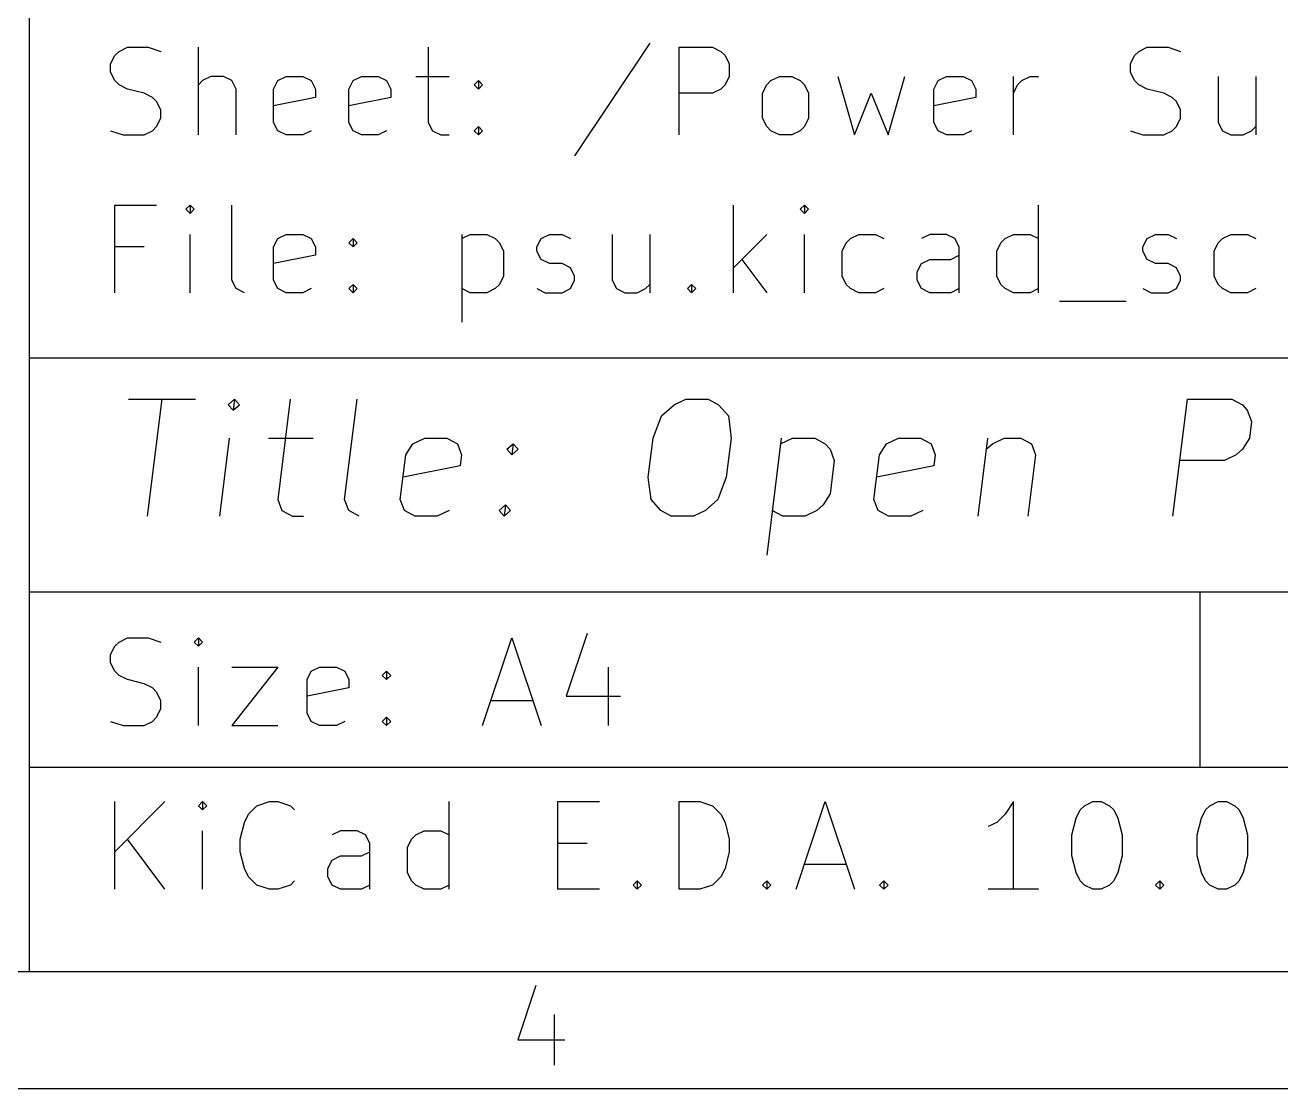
# Model space of a CAD drawing. Header units: millimetres. Extents: x 10 to 287, y -200 to -10.
# Drawn here: x 176.92 to 198.39, y -200.01 to -181.81 of the extents above; entities that cross this region are included whole.
import ezdxf

# ---------------------------------------------------------------- set-up
doc = ezdxf.new("R2010")
doc.units = ezdxf.units.MM
doc.layers.add('RED', color=14, linetype='CONTINUOUS')

msp = doc.modelspace()

# ---------------------------------------------------------------- linework, layer by layer
at = {"layer": 'RED', "linetype": 'CONTINUOUS'}
for p, q in [((177.0022, -198.0072), (177.0022, -166.0072)), ((178.5293, -182.2647), (178.6722, -182.1933)), ((178.6722, -182.1933), (179.0293, -182.1933)), ((179.0293, -182.1933), (179.2436, -182.2647)), ((179.8865, -183.6933), (179.8865, -182.1933)), ((183.815, -182.1933), (183.815, -183.479)), ((187.6007, -182.1219), (186.315, -184.0504)), ((188.1007, -183.6933), (188.1007, -182.1933)), ((188.1007, -182.1933), (188.6721, -182.1933)), ((188.6721, -182.1933), (188.815, -182.2647)), ((195.9578, -182.2647), (196.1007, -182.1933)), ((196.1007, -182.1933), (196.4578, -182.1933)), ((196.4578, -182.1933), (196.6721, -182.2647)), ((178.3865, -182.479), (178.4579, -182.3361)), ((178.4579, -182.3361), (178.5293, -182.2647)), ((188.815, -182.2647), (188.8864, -182.3361)), ((188.8864, -182.3361), (188.9578, -182.479)), ((195.815, -182.479), (195.8864, -182.3361)), ((195.8864, -182.3361), (195.9578, -182.2647)), ((178.3865, -182.6219), (178.3865, -182.479)), ((178.4579, -182.7647), (178.3865, -182.6219)), ((188.9578, -182.479), (188.9578, -182.6933)), ((195.815, -182.6219), (195.815, -182.479)), ((195.8864, -182.7647), (195.815, -182.6219)), ((178.5293, -182.8361), (178.4579, -182.7647)), ((178.6722, -182.9076), (178.5293, -182.8361)), ((179.9579, -182.7647), (179.8865, -182.8361)), ((180.1008, -182.6933), (179.9579, -182.7647)), ((180.3151, -182.6933), (180.1008, -182.6933)), ((180.4579, -182.7647), (180.3151, -182.6933)), ((180.5294, -182.9076), (180.4579, -182.7647)), ((181.1722, -182.9076), (181.2436, -182.7647)), ((181.2436, -182.7647), (181.3865, -182.6933)), ((181.3865, -182.6933), (181.6722, -182.6933)), ((181.6722, -182.6933), (181.815, -182.7647)), ((181.815, -182.7647), (181.8865, -182.9076)), ((182.4579, -182.9076), (182.5293, -182.7647)), ((182.5293, -182.7647), (182.6722, -182.6933)), ((182.6722, -182.6933), (182.9579, -182.6933)), ((182.9579, -182.6933), (183.1007, -182.7647)), ((183.1007, -182.7647), (183.1722, -182.9076)), ((183.6007, -182.6933), (184.1721, -182.6933)), ((184.6007, -182.8361), (184.6721, -182.7647)), ((184.6721, -182.9076), (184.6007, -182.8361)), ((184.6721, -182.7647), (184.7435, -182.8361)), ((184.6721, -182.7647), (184.6721, -182.9076)), ((184.7435, -182.8361), (184.6721, -182.9076)), ((188.8864, -182.8361), (188.815, -182.9076)), ((188.9578, -182.6933), (188.8864, -182.8361)), ((189.5293, -182.979), (189.6007, -182.8361)), ((189.6007, -182.8361), (189.6721, -182.7647)), ((189.6721, -182.7647), (189.815, -182.6933)), ((189.815, -182.6933), (190.0293, -182.6933)), ((190.0293, -182.6933), (190.1721, -182.7647)), ((190.1721, -182.7647), (190.2436, -182.8361)), ((190.2436, -182.8361), (190.315, -182.979)), ((190.8149, -182.6933), (191.1007, -183.6933)), ((191.6721, -183.6933), (191.9578, -182.6933)), ((192.4578, -182.9076), (192.5292, -182.7647)), ((192.5292, -182.7647), (192.6721, -182.6933)), ((192.6721, -182.6933), (192.9578, -182.6933)), ((192.9578, -182.6933), (193.1006, -182.7647)), ((193.1006, -182.7647), (193.1721, -182.9076)), ((193.8149, -183.6933), (193.8149, -182.6933)), ((193.8149, -182.979), (193.8863, -182.8361)), ((193.8863, -182.8361), (193.9578, -182.7647)), ((193.9578, -182.7647), (194.1006, -182.6933)), ((194.1006, -182.6933), (194.2435, -182.6933)), ((195.9578, -182.8361), (195.8864, -182.7647)), ((196.1007, -182.9076), (195.9578, -182.8361)), ((197.315, -182.6933), (197.315, -183.479)), ((197.9579, -182.6933), (197.9579, -183.6933)), ((178.9579, -182.979), (178.6722, -182.9076)), ((179.1008, -183.0504), (178.9579, -182.979)), ((179.1722, -183.1219), (179.1008, -183.0504)), ((180.5294, -183.6933), (180.5294, -182.9076)), ((181.1722, -183.479), (181.1722, -182.9076)), ((181.8865, -183.0504), (181.1722, -183.1933)), ((181.8865, -182.9076), (181.8865, -183.0504)), ((182.4579, -183.479), (182.4579, -182.9076)), ((183.1722, -183.0504), (182.4579, -183.1933)), ((183.1722, -182.9076), (183.1722, -183.0504)), ((188.6721, -182.979), (188.1007, -182.979)), ((188.815, -182.9076), (188.6721, -182.979)), ((189.5293, -183.4076), (189.5293, -182.979)), ((190.315, -182.979), (190.315, -183.4076)), ((191.1007, -183.6933), (191.3864, -182.979)), ((191.3864, -182.979), (191.6721, -183.6933)), ((192.4578, -183.479), (192.4578, -182.9076)), ((193.1721, -183.0504), (192.4578, -183.1933)), ((193.1721, -182.9076), (193.1721, -183.0504)), ((196.3864, -182.979), (196.1007, -182.9076)), ((196.5293, -183.0504), (196.3864, -182.979)), ((196.6007, -183.1219), (196.5293, -183.0504)), ((179.2436, -183.2647), (179.1722, -183.1219)), ((179.2436, -183.4076), (179.2436, -183.2647)), ((196.6721, -183.2647), (196.6007, -183.1219)), ((196.6721, -183.4076), (196.6721, -183.2647)), ((179.1722, -183.5504), (179.2436, -183.4076)), ((181.2436, -183.6219), (181.1722, -183.479)), ((182.5293, -183.6219), (182.4579, -183.479)), ((183.815, -183.479), (183.8864, -183.6219)), ((189.6007, -183.5504), (189.5293, -183.4076)), ((190.315, -183.4076), (190.2436, -183.5504)), ((192.5292, -183.6219), (192.4578, -183.479)), ((196.6007, -183.5504), (196.6721, -183.4076)), ((197.315, -183.479), (197.3864, -183.6219)), ((178.3865, -183.6219), (178.6008, -183.6933)), ((178.6008, -183.6933), (178.9579, -183.6933)), ((178.9579, -183.6933), (179.1008, -183.6219)), ((179.1008, -183.6219), (179.1722, -183.5504)), ((181.3865, -183.6933), (181.2436, -183.6219)), ((181.6722, -183.6933), (181.3865, -183.6933)), ((181.815, -183.6219), (181.6722, -183.6933)), ((182.6722, -183.6933), (182.5293, -183.6219)), ((182.9579, -183.6933), (182.6722, -183.6933)), ((183.1007, -183.6219), (182.9579, -183.6933)), ((183.8864, -183.6219), (184.0293, -183.6933)), ((184.0293, -183.6933), (184.1721, -183.6933)), ((184.6007, -183.6219), (184.6721, -183.5504)), ((184.6721, -183.6933), (184.6007, -183.6219)), ((184.6721, -183.5504), (184.7435, -183.6219)), ((184.6721, -183.5504), (184.6721, -183.6933)), ((184.7435, -183.6219), (184.6721, -183.6933)), ((189.6721, -183.6219), (189.6007, -183.5504)), ((189.815, -183.6933), (189.6721, -183.6219)), ((190.0293, -183.6933), (189.815, -183.6933)), ((190.1721, -183.6219), (190.0293, -183.6933)), ((190.2436, -183.5504), (190.1721, -183.6219)), ((192.6721, -183.6933), (192.5292, -183.6219)), ((192.9578, -183.6933), (192.6721, -183.6933)), ((193.1006, -183.6219), (192.9578, -183.6933)), ((195.815, -183.6219), (196.0293, -183.6933)), ((196.0293, -183.6933), (196.3864, -183.6933)), ((196.3864, -183.6933), (196.5293, -183.6219)), ((196.5293, -183.6219), (196.6007, -183.5504)), ((197.3864, -183.6219), (197.5293, -183.6933)), ((197.5293, -183.6933), (197.7436, -183.6933)), ((197.7436, -183.6933), (197.8864, -183.6219)), ((197.8864, -183.6219), (197.9579, -183.5504)), ((178.4579, -186.3933), (178.4579, -184.8933)), ((178.4579, -184.8933), (179.1722, -184.8933)), ((179.7436, -184.8933), (179.6722, -184.9647)), ((179.6722, -184.9647), (179.7436, -185.0361)), ((179.815, -184.9647), (179.7436, -184.8933)), ((179.7436, -184.8933), (179.7436, -185.0361)), ((179.7436, -185.0361), (179.815, -184.9647)), ((180.4579, -186.179), (180.4579, -184.8933)), ((189.0293, -186.3933), (189.0293, -184.8933)), ((190.2436, -184.8933), (190.1722, -184.9647)), ((190.1722, -184.9647), (190.2436, -185.0361)), ((190.315, -184.9647), (190.2436, -184.8933)), ((190.2436, -184.8933), (190.2436, -185.0361)), ((190.2436, -185.0361), (190.315, -184.9647)), ((194.2436, -186.3933), (194.2436, -184.8933)), ((179.7436, -186.3933), (179.7436, -185.3933)), ((181.2436, -185.4647), (181.3865, -185.3933)), ((181.3865, -185.3933), (181.6722, -185.3933)), ((181.6722, -185.3933), (181.815, -185.4647)), ((184.3865, -185.3933), (184.3865, -186.8933)), ((184.3865, -185.4647), (184.5294, -185.3933)), ((184.5294, -185.3933), (184.8151, -185.3933)), ((184.8151, -185.3933), (184.9579, -185.4647)), ((185.7436, -185.4647), (185.8865, -185.3933)), ((185.8865, -185.3933), (186.1007, -185.3933)), ((186.1007, -185.3933), (186.2436, -185.4647)), ((186.9579, -185.3933), (186.9579, -186.179)), ((187.6008, -185.3933), (187.6008, -186.3933)), ((189.6007, -185.3933), (189.0293, -185.9647)), ((190.2436, -186.3933), (190.2436, -185.3933)), ((191.0293, -185.4647), (191.1722, -185.3933)), ((191.1722, -185.3933), (191.4579, -185.3933)), ((191.4579, -185.3933), (191.6008, -185.4647)), ((192.3865, -185.3933), (192.2436, -185.4647)), ((192.6722, -185.3933), (192.3865, -185.3933)), ((192.815, -185.4647), (192.6722, -185.3933)), ((193.6721, -185.4647), (193.815, -185.3933)), ((193.815, -185.3933), (194.1007, -185.3933)), ((194.1007, -185.3933), (194.2436, -185.4647)), ((196.1007, -185.4647), (196.2436, -185.3933)), ((196.2436, -185.3933), (196.4578, -185.3933)), ((196.4578, -185.3933), (196.6007, -185.4647)), ((197.3864, -185.4647), (197.5293, -185.3933)), ((197.5293, -185.3933), (197.815, -185.3933)), ((197.815, -185.3933), (197.9579, -185.4647)), ((178.9579, -185.6076), (178.4579, -185.6076)), ((181.1722, -185.6076), (181.2436, -185.4647)), ((181.1722, -186.179), (181.1722, -185.6076)), ((181.815, -185.4647), (181.8865, -185.6076)), ((181.8865, -185.6076), (181.8865, -185.7504)), ((182.4579, -185.5361), (182.5293, -185.4647)), ((182.5293, -185.6076), (182.4579, -185.5361)), ((182.5293, -185.4647), (182.6007, -185.5361)), ((182.5293, -185.4647), (182.5293, -185.6076)), ((182.6007, -185.5361), (182.5293, -185.6076)), ((184.9579, -185.4647), (185.0294, -185.5361)), ((185.0294, -185.5361), (185.1008, -185.679)), ((185.6722, -185.6076), (185.7436, -185.4647)), ((185.6722, -185.679), (185.6722, -185.6076)), ((190.8865, -185.679), (190.9579, -185.5361)), ((190.9579, -185.5361), (191.0293, -185.4647)), ((192.8865, -185.6076), (192.815, -185.4647)), ((192.8865, -186.3933), (192.8865, -185.6076)), ((193.5293, -185.679), (193.6007, -185.5361)), ((193.6007, -185.5361), (193.6721, -185.4647)), ((196.0293, -185.6076), (196.1007, -185.4647)), ((196.0293, -185.679), (196.0293, -185.6076)), ((197.2436, -185.679), (197.315, -185.5361)), ((197.315, -185.5361), (197.3864, -185.4647)), ((181.8865, -185.7504), (181.1722, -185.8933)), ((185.1008, -185.679), (185.1008, -186.1076)), ((185.7436, -185.8219), (185.6722, -185.679)), ((185.8865, -185.8933), (185.7436, -185.8219)), ((189.1722, -185.8219), (189.6007, -186.3933)), ((190.8865, -186.1076), (190.8865, -185.679)), ((192.2436, -185.8933), (192.3865, -185.8219)), ((192.3865, -185.8219), (192.7436, -185.8219)), ((192.7436, -185.8219), (192.8865, -185.7504)), ((193.5293, -186.1076), (193.5293, -185.679)), ((196.1007, -185.8219), (196.0293, -185.679)), ((196.2436, -185.8933), (196.1007, -185.8219)), ((197.2436, -186.1076), (197.2436, -185.679)), ((186.1007, -185.8933), (185.8865, -185.8933)), ((186.2436, -185.9647), (186.1007, -185.8933)), ((186.315, -186.1076), (186.2436, -185.9647)), ((192.1722, -186.0361), (192.2436, -185.8933)), ((192.1722, -186.179), (192.1722, -186.0361)), ((196.4578, -185.8933), (196.2436, -185.8933)), ((196.6007, -185.9647), (196.4578, -185.8933)), ((196.6721, -186.1076), (196.6007, -185.9647)), ((180.5293, -186.3219), (180.4579, -186.179)), ((181.2436, -186.3219), (181.1722, -186.179)), ((182.4579, -186.3219), (182.5293, -186.2504)), ((182.5293, -186.2504), (182.6007, -186.3219)), ((182.5293, -186.2504), (182.5293, -186.3933)), ((185.0294, -186.2504), (184.9579, -186.3219)), ((185.1008, -186.1076), (185.0294, -186.2504)), ((186.2436, -186.3219), (186.315, -186.179)), ((186.315, -186.179), (186.315, -186.1076)), ((186.9579, -186.179), (187.0293, -186.3219)), ((187.5293, -186.3219), (187.6008, -186.2504)), ((188.2436, -186.3219), (188.315, -186.2504)), ((188.315, -186.2504), (188.3864, -186.3219)), ((188.315, -186.2504), (188.315, -186.3933)), ((190.9579, -186.2504), (190.8865, -186.1076)), ((191.0293, -186.3219), (190.9579, -186.2504)), ((192.2436, -186.3219), (192.1722, -186.179)), ((193.6007, -186.2504), (193.5293, -186.1076)), ((193.6721, -186.3219), (193.6007, -186.2504)), ((196.6007, -186.3219), (196.6721, -186.179)), ((196.6721, -186.179), (196.6721, -186.1076)), ((197.315, -186.2504), (197.2436, -186.1076)), ((197.3864, -186.3219), (197.315, -186.2504)), ((180.6722, -186.3933), (180.5293, -186.3219)), ((181.3865, -186.3933), (181.2436, -186.3219)), ((181.6722, -186.3933), (181.3865, -186.3933)), ((181.815, -186.3219), (181.6722, -186.3933)), ((182.5293, -186.3933), (182.4579, -186.3219)), ((182.6007, -186.3219), (182.5293, -186.3933)), ((184.5294, -186.3933), (184.3865, -186.3219)), ((184.8151, -186.3933), (184.5294, -186.3933)), ((184.9579, -186.3219), (184.8151, -186.3933)), ((185.6722, -186.3219), (185.815, -186.3933)), ((185.815, -186.3933), (186.1007, -186.3933)), ((186.1007, -186.3933), (186.2436, -186.3219)), ((187.0293, -186.3219), (187.1722, -186.3933)), ((187.1722, -186.3933), (187.3865, -186.3933)), ((187.3865, -186.3933), (187.5293, -186.3219)), ((188.315, -186.3933), (188.2436, -186.3219)), ((188.3864, -186.3219), (188.315, -186.3933)), ((191.1722, -186.3933), (191.0293, -186.3219)), ((191.4579, -186.3933), (191.1722, -186.3933)), ((191.6008, -186.3219), (191.4579, -186.3933)), ((192.3865, -186.3933), (192.2436, -186.3219)), ((192.7436, -186.3933), (192.3865, -186.3933)), ((192.8865, -186.3219), (192.7436, -186.3933)), ((193.815, -186.3933), (193.6721, -186.3219)), ((194.1007, -186.3933), (193.815, -186.3933)), ((194.2436, -186.3219), (194.1007, -186.3933)), ((196.0293, -186.3219), (196.1721, -186.3933)), ((196.1721, -186.3933), (196.4578, -186.3933)), ((196.4578, -186.3933), (196.6007, -186.3219)), ((197.5293, -186.3933), (197.3864, -186.3219)), ((197.815, -186.3933), (197.5293, -186.3933)), ((197.9579, -186.3219), (197.815, -186.3933)), ((194.6007, -186.5361), (195.7435, -186.5361)), ((177.0022, -187.5072), (285.0022, -187.5072)), ((178.6938, -188.2116), (179.8367, -188.2116)), ((179.0153, -190.2116), (179.2653, -188.2116)), ((180.5033, -188.2116), (180.3962, -188.3068)), ((180.5033, -188.2116), (180.4795, -188.4021)), ((180.5867, -188.3068), (180.5033, -188.2116)), ((181.4557, -188.2116), (181.2415, -189.9259)), ((182.3844, -189.9259), (182.5986, -188.2116)), ((188.0153, -188.3068), (188.2177, -188.2116)), ((188.2177, -188.2116), (188.5986, -188.2116)), ((188.5986, -188.2116), (188.7772, -188.3068)), ((196.539, -190.2116), (196.789, -188.2116)), ((196.789, -188.2116), (197.5509, -188.2116)), ((197.5509, -188.2116), (197.7295, -188.3068)), ((180.3962, -188.3068), (180.4795, -188.4021)), ((180.4795, -188.4021), (180.5867, -188.3068)), ((187.801, -188.4973), (188.0153, -188.3068)), ((188.7772, -188.3068), (188.9439, -188.4973)), ((197.7295, -188.3068), (197.8128, -188.4021)), ((197.8128, -188.4021), (197.8843, -188.5925)), ((187.6582, -188.8783), (187.801, -188.4973)), ((188.9439, -188.4973), (188.9915, -188.8783)), ((197.8843, -188.5925), (197.8486, -188.8783)), ((180.2533, -190.2116), (180.42, -188.8783)), ((181.0867, -188.8783), (181.8486, -188.8783)), ((183.432, -189.164), (183.551, -188.9735)), ((183.551, -188.9735), (183.7534, -188.8783)), ((183.7534, -188.8783), (184.1343, -188.8783)), ((184.1343, -188.8783), (184.3129, -188.9735)), ((184.3129, -188.9735), (184.3843, -189.164)), ((185.1582, -189.0687), (185.2653, -188.9735)), ((185.2415, -189.164), (185.1582, -189.0687)), ((185.2653, -188.9735), (185.2415, -189.164)), ((185.3486, -189.0687), (185.2415, -189.164)), ((185.2653, -188.9735), (185.3486, -189.0687)), ((187.5748, -189.5449), (187.6582, -188.8783)), ((188.9915, -188.8783), (188.9082, -189.5449)), ((189.8486, -188.8783), (189.5986, -190.8783)), ((189.8367, -188.9735), (190.0391, -188.8783)), ((190.0391, -188.8783), (190.42, -188.8783)), ((190.42, -188.8783), (190.5986, -188.9735)), ((190.5986, -188.9735), (190.6819, -189.0687)), ((190.6819, -189.0687), (190.7534, -189.2592)), ((191.5272, -189.164), (191.6462, -188.9735)), ((191.6462, -188.9735), (191.8486, -188.8783)), ((191.8486, -188.8783), (192.2295, -188.8783)), ((192.2295, -188.8783), (192.4081, -188.9735)), ((192.4081, -188.9735), (192.4795, -189.164)), ((193.3724, -188.8783), (193.2057, -190.2116)), ((193.3486, -189.0687), (193.4557, -188.9735)), ((193.4557, -188.9735), (193.6581, -188.8783)), ((193.6581, -188.8783), (193.9438, -188.8783)), ((193.9438, -188.8783), (194.1224, -188.9735)), ((194.1224, -188.9735), (194.1938, -189.164)), ((197.7295, -189.0687), (197.6224, -189.164)), ((197.8486, -188.8783), (197.7295, -189.0687)), ((183.3367, -189.9259), (183.432, -189.164)), ((184.3843, -189.164), (184.3605, -189.3544)), ((190.7534, -189.2592), (190.6819, -189.8306)), ((191.4319, -189.9259), (191.5272, -189.164)), ((192.4795, -189.164), (192.4557, -189.3544)), ((194.1938, -189.164), (194.0629, -190.2116)), ((197.42, -189.2592), (196.6581, -189.2592)), ((197.6224, -189.164), (197.42, -189.2592)), ((184.3605, -189.3544), (183.3843, -189.5449)), ((192.4557, -189.3544), (191.4795, -189.5449)), ((187.6225, -189.9259), (187.5748, -189.5449)), ((188.9082, -189.5449), (188.7653, -189.9259)), ((181.2415, -189.9259), (181.3129, -190.1164)), ((182.4558, -190.1164), (182.3844, -189.9259)), ((183.4081, -190.1164), (183.3367, -189.9259)), ((187.7891, -190.1164), (187.6225, -189.9259)), ((188.7653, -189.9259), (188.551, -190.1164)), ((190.6819, -189.8306), (190.5629, -190.0211)), ((191.5033, -190.1164), (191.4319, -189.9259)), ((181.3129, -190.1164), (181.4915, -190.2116)), ((182.6344, -190.2116), (182.4558, -190.1164)), ((183.5867, -190.2116), (183.4081, -190.1164)), ((184.17, -190.1164), (183.9677, -190.2116)), ((185.0272, -190.1164), (185.1343, -190.0211)), ((185.1105, -190.2116), (185.0272, -190.1164)), ((185.1343, -190.0211), (185.1105, -190.2116)), ((185.2177, -190.1164), (185.1105, -190.2116)), ((185.1343, -190.0211), (185.2177, -190.1164)), ((187.9677, -190.2116), (187.7891, -190.1164)), ((188.551, -190.1164), (188.3486, -190.2116)), ((189.8724, -190.2116), (189.6938, -190.1164)), ((190.4557, -190.1164), (190.2534, -190.2116)), ((190.5629, -190.0211), (190.4557, -190.1164)), ((191.6819, -190.2116), (191.5033, -190.1164)), ((192.2652, -190.1164), (192.0629, -190.2116)), ((181.4915, -190.2116), (181.6819, -190.2116)), ((183.9677, -190.2116), (183.5867, -190.2116)), ((188.3486, -190.2116), (187.9677, -190.2116)), ((190.2534, -190.2116), (189.8724, -190.2116)), ((192.0629, -190.2116), (191.6819, -190.2116)), ((177.0022, -191.5072), (285.0022, -191.5072)), ((197.0022, -191.5072), (197.0022, -194.5072)), ((178.5293, -192.3647), (178.6722, -192.2933)), ((178.6722, -192.2933), (179.0293, -192.2933)), ((179.0293, -192.2933), (179.2436, -192.3647)), ((179.8865, -192.2933), (179.8151, -192.3647)), ((179.9579, -192.3647), (179.8865, -192.2933)), ((179.8865, -192.2933), (179.8865, -192.4361)), ((184.7437, -193.7933), (185.2437, -192.2933)), ((185.2437, -192.2933), (185.7437, -193.7933)), ((186.5294, -192.2219), (186.1723, -193.2933)), ((178.3865, -192.579), (178.4579, -192.4361)), ((178.4579, -192.4361), (178.5293, -192.3647)), ((179.8151, -192.3647), (179.8865, -192.4361)), ((179.8865, -192.4361), (179.9579, -192.3647)), ((178.3865, -192.7219), (178.3865, -192.579)), ((178.4579, -192.8647), (178.3865, -192.7219)), ((178.5293, -192.9361), (178.4579, -192.8647)), ((178.6722, -193.0076), (178.5293, -192.9361)), ((179.8865, -193.7933), (179.8865, -192.7933)), ((180.4579, -192.7933), (181.2437, -192.7933)), ((181.2437, -192.7933), (180.4579, -193.7933)), ((181.7437, -193.0076), (181.8151, -192.8647)), ((181.8151, -192.8647), (181.958, -192.7933)), ((181.958, -192.7933), (182.2437, -192.7933)), ((182.2437, -192.7933), (182.3865, -192.8647)), ((182.3865, -192.8647), (182.458, -193.0076)), ((183.0294, -192.9361), (183.1008, -192.8647)), ((183.1008, -193.0076), (183.0294, -192.9361)), ((183.1008, -192.8647), (183.1722, -192.9361)), ((183.1008, -192.8647), (183.1008, -193.0076)), ((183.1722, -192.9361), (183.1008, -193.0076)), ((186.8866, -192.7933), (186.8866, -193.7933)), ((178.9579, -193.079), (178.6722, -193.0076)), ((179.1008, -193.1504), (178.9579, -193.079)), ((179.1722, -193.2219), (179.1008, -193.1504)), ((181.7437, -193.579), (181.7437, -193.0076)), ((182.458, -193.1504), (181.7437, -193.2933)), ((182.458, -193.0076), (182.458, -193.1504)), ((179.2436, -193.3647), (179.1722, -193.2219)), ((179.2436, -193.5076), (179.2436, -193.3647)), ((184.8866, -193.3647), (185.6009, -193.3647)), ((186.1723, -193.2933), (187.1008, -193.2933)), ((179.1722, -193.6504), (179.2436, -193.5076)), ((181.8151, -193.7219), (181.7437, -193.579)), ((178.3865, -193.7219), (178.6008, -193.7933)), ((178.6008, -193.7933), (178.9579, -193.7933)), ((178.9579, -193.7933), (179.1008, -193.7219)), ((179.1008, -193.7219), (179.1722, -193.6504)), ((180.4579, -193.7933), (181.2437, -193.7933)), ((181.958, -193.7933), (181.8151, -193.7219)), ((182.2437, -193.7933), (181.958, -193.7933)), ((182.3865, -193.7219), (182.2437, -193.7933)), ((183.0294, -193.7219), (183.1008, -193.6504)), ((183.1008, -193.7933), (183.0294, -193.7219)), ((183.1008, -193.6504), (183.1722, -193.7219)), ((183.1008, -193.6504), (183.1008, -193.7933)), ((183.1722, -193.7219), (183.1008, -193.7933)), ((177.0022, -194.5072), (285.0022, -194.5072)), ((178.4579, -196.5933), (178.4579, -195.0933)), ((179.315, -195.0933), (178.4579, -195.9504)), ((179.9579, -195.0933), (179.8865, -195.1647)), ((179.8865, -195.1647), (179.9579, -195.2361)), ((180.0293, -195.1647), (179.9579, -195.0933)), ((179.9579, -195.0933), (179.9579, -195.2361)), ((179.9579, -195.2361), (180.0293, -195.1647)), ((180.7436, -195.3076), (180.8865, -195.1647)), ((180.8865, -195.1647), (181.1008, -195.0933)), ((181.1008, -195.0933), (181.2436, -195.0933)), ((181.2436, -195.0933), (181.4579, -195.1647)), ((181.4579, -195.1647), (181.5293, -195.2361)), ((184.1722, -196.5933), (184.1722, -195.0933)), ((186.0293, -196.5933), (186.0293, -195.0933)), ((186.0293, -195.0933), (186.7436, -195.0933)), ((188.1007, -196.5933), (188.1007, -195.0933)), ((188.1007, -195.0933), (188.4578, -195.0933)), ((188.4578, -195.0933), (188.6721, -195.1647)), ((188.6721, -195.1647), (188.815, -195.3076)), ((190.1007, -196.5933), (190.6007, -195.0933)), ((190.6007, -195.0933), (191.1007, -196.5933)), ((193.815, -195.0933), (193.6722, -195.3076)), ((193.815, -196.5933), (193.815, -195.0933)), ((194.8865, -195.379), (194.9579, -195.2361)), ((194.9579, -195.2361), (195.0294, -195.1647)), ((195.0294, -195.1647), (195.1722, -195.0933)), ((195.1722, -195.0933), (195.3151, -195.0933)), ((195.3151, -195.0933), (195.4579, -195.1647)), ((195.4579, -195.1647), (195.5294, -195.2361)), ((195.5294, -195.2361), (195.6008, -195.379)), ((197.0294, -195.379), (197.1008, -195.2361)), ((197.1008, -195.2361), (197.1723, -195.1647)), ((197.1723, -195.1647), (197.3151, -195.0933)), ((197.3151, -195.0933), (197.458, -195.0933)), ((197.458, -195.0933), (197.6008, -195.1647)), ((197.6008, -195.1647), (197.6723, -195.2361)), ((197.6723, -195.2361), (197.7437, -195.379)), ((180.6008, -195.7361), (180.6722, -195.4504)), ((180.6722, -195.4504), (180.7436, -195.3076)), ((188.815, -195.3076), (188.8864, -195.4504)), ((188.8864, -195.4504), (188.9578, -195.7361)), ((193.5293, -195.4504), (193.3865, -195.5219)), ((193.6722, -195.3076), (193.5293, -195.4504)), ((194.8151, -195.6647), (194.8865, -195.379)), ((195.6008, -195.379), (195.6722, -195.6647)), ((196.958, -195.6647), (197.0294, -195.379)), ((197.7437, -195.379), (197.8151, -195.6647)), ((179.9579, -196.5933), (179.9579, -195.5933)), ((182.3151, -195.5933), (182.1722, -195.6647)), ((182.6008, -195.5933), (182.3151, -195.5933)), ((182.7436, -195.6647), (182.6008, -195.5933)), ((182.8151, -195.8076), (182.7436, -195.6647)), ((183.5293, -195.7361), (183.6007, -195.6647)), ((183.6007, -195.6647), (183.7436, -195.5933)), ((183.7436, -195.5933), (184.0293, -195.5933)), ((184.0293, -195.5933), (184.1722, -195.6647)), ((194.8151, -196.0219), (194.8151, -195.6647)), ((195.6722, -195.6647), (195.6722, -196.0219)), ((196.958, -196.0219), (196.958, -195.6647)), ((197.8151, -195.6647), (197.8151, -196.0219)), ((179.315, -196.5933), (178.6722, -195.7361)), ((180.6008, -195.9504), (180.6008, -195.7361)), ((182.8151, -196.5933), (182.8151, -195.8076)), ((183.4579, -195.879), (183.5293, -195.7361)), ((183.4579, -196.3076), (183.4579, -195.879)), ((186.0293, -195.8076), (186.5293, -195.8076)), ((188.9578, -195.7361), (188.9578, -195.9504)), ((180.6722, -196.2361), (180.6008, -195.9504)), ((182.1008, -196.2361), (182.1722, -196.0933)), ((182.1722, -196.0933), (182.3151, -196.0219)), ((182.3151, -196.0219), (182.6722, -196.0219)), ((182.6722, -196.0219), (182.8151, -195.9504)), ((188.9578, -195.9504), (188.8864, -196.2361)), ((194.8865, -196.3076), (194.8151, -196.0219)), ((195.6722, -196.0219), (195.6008, -196.3076)), ((197.0294, -196.3076), (196.958, -196.0219)), ((197.8151, -196.0219), (197.7437, -196.3076)), ((180.7436, -196.379), (180.6722, -196.2361)), ((182.1008, -196.379), (182.1008, -196.2361)), ((183.5293, -196.4504), (183.4579, -196.3076)), ((188.8864, -196.2361), (188.815, -196.379)), ((190.2436, -196.1647), (190.9579, -196.1647)), ((194.9579, -196.4504), (194.8865, -196.3076)), ((195.6008, -196.3076), (195.5294, -196.4504)), ((197.1008, -196.4504), (197.0294, -196.3076)), ((197.7437, -196.3076), (197.6723, -196.4504)), ((180.8865, -196.5219), (180.7436, -196.379)), ((181.1008, -196.5933), (180.8865, -196.5219)), ((181.4579, -196.5219), (181.2436, -196.5933)), ((181.5293, -196.4504), (181.4579, -196.5219)), ((182.1722, -196.5219), (182.1008, -196.379)), ((182.3151, -196.5933), (182.1722, -196.5219)), ((182.8151, -196.5219), (182.6722, -196.5933)), ((183.6007, -196.5219), (183.5293, -196.4504)), ((183.7436, -196.5933), (183.6007, -196.5219)), ((184.1722, -196.5219), (184.0293, -196.5933)), ((187.315, -196.5219), (187.3864, -196.4504)), ((187.3864, -196.5933), (187.315, -196.5219)), ((187.3864, -196.4504), (187.4578, -196.5219)), ((187.3864, -196.4504), (187.3864, -196.5933)), ((187.4578, -196.5219), (187.3864, -196.5933)), ((188.6721, -196.5219), (188.4578, -196.5933)), ((188.815, -196.379), (188.6721, -196.5219)), ((189.5293, -196.5219), (189.6007, -196.4504)), ((189.6007, -196.5933), (189.5293, -196.5219)), ((189.6007, -196.4504), (189.6721, -196.5219)), ((189.6007, -196.4504), (189.6007, -196.5933)), ((189.6721, -196.5219), (189.6007, -196.5933)), ((191.5293, -196.5219), (191.6007, -196.4504)), ((191.6007, -196.5933), (191.5293, -196.5219)), ((191.6007, -196.4504), (191.6721, -196.5219)), ((191.6007, -196.4504), (191.6007, -196.5933)), ((191.6721, -196.5219), (191.6007, -196.5933)), ((195.0294, -196.5219), (194.9579, -196.4504)), ((195.1722, -196.5933), (195.0294, -196.5219)), ((195.4579, -196.5219), (195.3151, -196.5933)), ((195.5294, -196.4504), (195.4579, -196.5219)), ((196.2437, -196.5219), (196.3151, -196.4504)), ((196.3151, -196.5933), (196.2437, -196.5219)), ((196.3151, -196.4504), (196.3865, -196.5219)), ((196.3151, -196.4504), (196.3151, -196.5933)), ((196.3865, -196.5219), (196.3151, -196.5933)), ((197.1723, -196.5219), (197.1008, -196.4504)), ((197.3151, -196.5933), (197.1723, -196.5219)), ((197.6008, -196.5219), (197.458, -196.5933)), ((197.6723, -196.4504), (197.6008, -196.5219)), ((181.2436, -196.5933), (181.1008, -196.5933)), ((182.6722, -196.5933), (182.3151, -196.5933)), ((184.0293, -196.5933), (183.7436, -196.5933)), ((186.7436, -196.5933), (186.0293, -196.5933)), ((188.4578, -196.5933), (188.1007, -196.5933)), ((194.2436, -196.5933), (193.3865, -196.5933)), ((195.3151, -196.5933), (195.1722, -196.5933)), ((197.458, -196.5933), (197.3151, -196.5933)), ((285.0022, -198.0072), (12, -198.0072)), ((285.0022, -198.0072), (177.0022, -198.0072)), ((185.6557, -198.239), (185.3462, -199.1675)), ((185.9652, -198.7342), (185.9652, -199.6009)), ((185.3462, -199.1675), (186.1509, -199.1675)), ((287.0022, -200.0072), (10, -200.0072))]:
    msp.add_line(p, q, dxfattribs=at)

doc.saveas('drawing.dxf')
